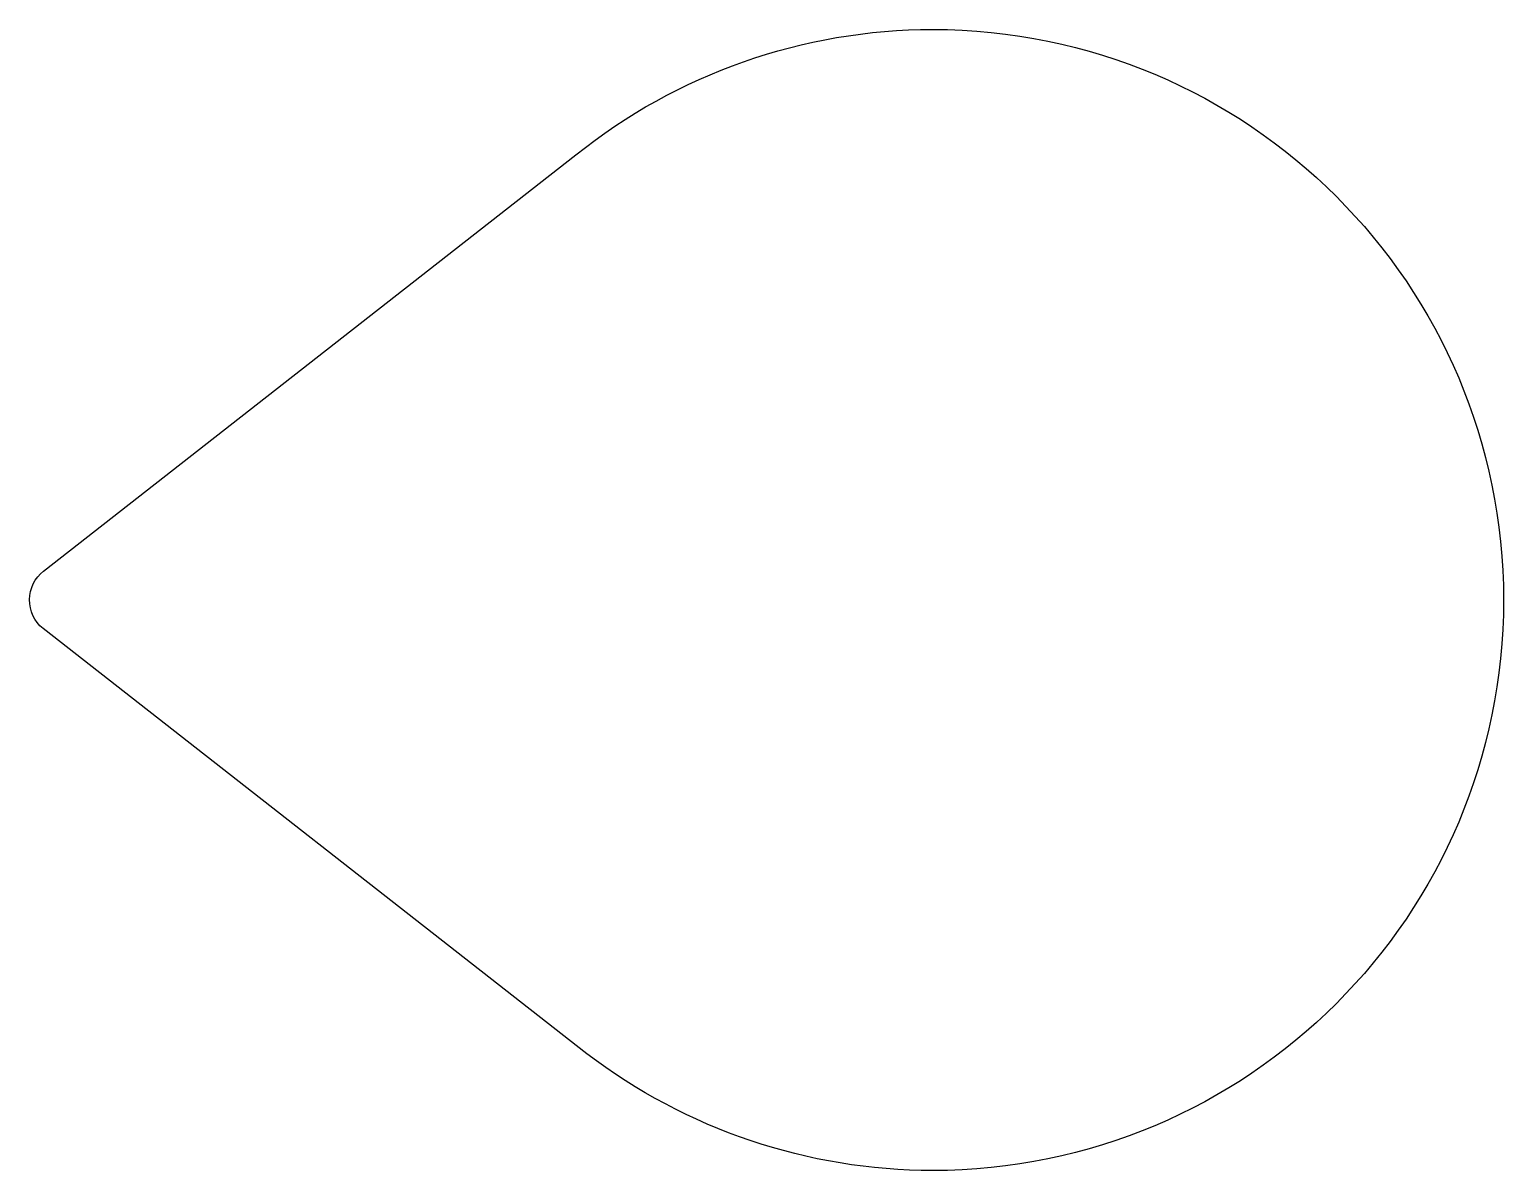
# Model space of a CAD drawing. Header units: millimetres. Extents: x -46 to 124, y -66 to 66.
import ezdxf

# ---------------------------------------------------------------- set-up
doc = ezdxf.new("R2010")
doc.units = ezdxf.units.MM
doc.layers.get('0').update_dxf_attribs({"linetype": 'CONTINUOUS'})

msp = doc.modelspace()

# ---------------------------------------------------------------- linework, layer by layer
msp.add_lwpolyline([(-44.67, -3.29, -0.482153), (-44.61, 3.34), (16.81, 51.38, -0.170558), (58, 65.86, -1), (58, -65.86, -0.164215), (18.09, -52.38)], format="xyb", close=True)

doc.saveas('drawing.dxf')
